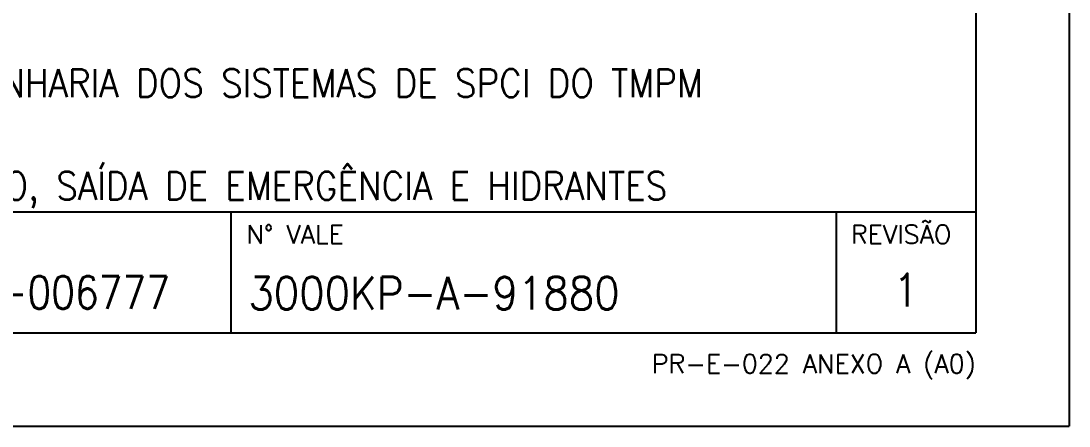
# Model space of a CAD drawing. Header units: metres. Extents: x 341 to 459, y 1341 to 1425.
# Drawn here: x 448.15 to 459.4, y 1341.04 to 1345.39 of the extents above; entities that cross this region are included whole.
import ezdxf
from ezdxf.enums import TextEntityAlignment as Align

# ---------------------------------------------------------------- set-up
doc = ezdxf.new("R2010")
doc.units = ezdxf.units.M
for name, color, linetype in [('FRL4', 4, 'Continuous'), ('FRL5', 5, 'Continuous'), ('FRL6', 6, 'Continuous'), ('FRL7', 7, 'Continuous'), ('FRR120', 5, 'Continuous'), ('FRR175', 1, 'Continuous'), ('FRR80', 3, 'Continuous')]:
    doc.layers.add(name, color=color, linetype=linetype)
doc.styles.add('R120', font='simplex.shx', dxfattribs={"height": 3})
doc.styles.add('R140', font='simplex.shx', dxfattribs={"height": 3.5})
doc.styles.add('R80', font='simplex.shx', dxfattribs={"height": 2})

# ---------------------------------------------------------------- blocks, each defined once
blk = doc.blocks.new('A0')
at = {"layer": 'FRL4', "linetype": 'Continuous'}
for p, q in [((1099, 23), (1099, 10)), ((1164, 23), (1164, 10))]:
    blk.add_line(p, q, dxfattribs=at)
at = {"layer": 'FRL5'}
blk.add_line((1004, 23), (1179, 23), dxfattribs=at)
at = {"layer": 'FRL6', "linetype": 'Continuous'}
for p in [(1179, 831), (25, 10)]:
    blk.add_line(p, (1179, 10), dxfattribs=at)
at = {"layer": 'FRL7', "linetype": 'Continuous'}
for p in [(1189, 841), (0, 0)]:
    blk.add_line(p, (1189, 0), dxfattribs=at)
at = {"layer": 'FRR120', "style": 'R120'}
for tag, p in [('FASE_DO_PROJETO', (1007, 46.29)), ('ÁREA_E/OU_SUBÁREA', (1007, 40.79)), ('TÍTULO_DO_DESENHO', (1007, 35.29)), ('SUBTÍTULO_1_DO_DESENHO', (1007, 29.79)), ('SUBTÍTULO_2_DO_DESENHO', (1007, 24.29))]:
    blk.add_attdef(tag, p, '', height=3, dxfattribs=at)
at = {"layer": 'FRR120', "style": 'R140', "width": 0.91}
for tag, p in [('NÚMERO_DA_CONTRATADA', (1035.72, 12.6)), ('NUMERO_VALE', (1100.89, 12.51))]:
    blk.add_attdef(tag, p, '', height=3.5, dxfattribs=at)
for tag, p in [('ESCALA', (1019, 14.35)), ('REVISÃO', (1171.5, 14.59))]:
    blk.add_attdef(tag, text='', height=3.5, dxfattribs=at).set_placement(p, align=Align.MIDDLE)
at = {"layer": 'FRR175', "style": 'R120'}
for tag, p in [('CLASSIFICAÇÃO', (1159.83, 67.73)), ('PROJETO', (1064.31, 53.89)), ('N_PROJ_SE', (1141.5, 53.89)), ('N_CONTRATO', (1144.87, 47.4))]:
    blk.add_attdef(tag, text='', height=3, dxfattribs=at).set_placement(p, align=Align.MIDDLE_CENTER)
at = {"layer": 'FRR80', "style": 'R80'}
for s, p in [('N%%D VALE', (1100.67, 19.57)), ('REVISÃO', (1165.58, 19.57))]:
    blk.add_text(s, height=2, dxfattribs=at).set_placement(p)
blk.add_text('PR-E-022 ANEXO A (A0)', height=2, dxfattribs=at).set_placement((1178.99, 5.69), align=Align.RIGHT)
for tag, p in [('8A_REV', (824, 77.07)), ('EMIS.', (834, 77.07)), ('PROJ.', (933.09, 77.07)), ('DES.', (945.15, 77.07)), ('VER.', (957.04, 77.07)), ('APR.', (969.19, 77.07)), ('AUT.', (981.1, 77.07)), ('7A_REV', (824, 71.37)), ('EMIS.', (834, 71.37)), ('PROJ.', (933.09, 71.37)), ('DES.', (945.15, 71.37)), ('VER.', (957.04, 71.37)), ('APR.', (969.19, 71.37)), ('AUT.', (981.1, 71.37)), ('6A_REV', (824, 65.67)), ('EMIS.', (834, 65.67)), ('PROJ.', (933.09, 65.67)), ('DES.', (945.15, 65.67)), ('VER.', (957.04, 65.67)), ('APR.', (969.19, 65.67)), ('AUT.', (981.1, 65.67)), ('5A_REV', (824, 59.97)), ('EMIS.', (834, 59.97)), ('PROJ.', (933.09, 59.97)), ('DES.', (945.15, 59.97)), ('VER.', (957.04, 59.97)), ('APR.', (969.19, 59.97)), ('AUT.', (981.1, 59.97)), ('4A_REV', (824, 54.27)), ('EMIS.', (834, 54.27)), ('PROJ.', (933.09, 54.27)), ('DES.', (945.15, 54.27)), ('VER.', (957.04, 54.27)), ('APR.', (969.19, 54.27)), ('AUT.', (981.1, 54.27)), ('3A_REV', (824, 48.57)), ('EMIS.', (834, 48.57)), ('PROJ.', (933.09, 48.57)), ('DES.', (945.15, 48.57)), ('VER.', (957.04, 48.57)), ('APR.', (969.19, 48.57)), ('AUT.', (981.1, 48.57)), ('2A_REV', (824, 42.87)), ('EMIS.', (834, 42.87)), ('PROJ.', (933.09, 42.87)), ('DES.', (945.15, 42.87)), ('VER.', (957.04, 42.87)), ('APR.', (969.19, 42.87)), ('AUT.', (981.1, 42.87)), ('1a_REV', (824, 37.17)), ('EMIS.', (834, 37.17)), ('PROJ.', (933.09, 37.17)), ('DES.', (945.15, 37.17)), ('VER.', (957.04, 37.17)), ('APR.', (969.19, 37.17)), ('AUT.', (981.1, 37.17))]:
    blk.add_attdef(tag, text='', height=2, dxfattribs=at).set_placement(p, align=Align.MIDDLE)
for p in [(840.61, 76.08), (840.61, 70.38), (840.61, 64.68), (840.61, 58.98), (840.61, 53.28), (840.61, 47.58), (840.61, 41.88), (840.61, 36.18)]:
    blk.add_attdef('DESCRIÇÃO_DA_REVISÃO', p, '', height=2, dxfattribs=at)
at = {"layer": 'FRR80', "style": 'R80', "width": 0.85}
for p in [(995.53, 76.9), (995.53, 71.2), (995.53, 65.5), (995.53, 59.8), (995.53, 54.1), (995.53, 48.4), (995.53, 42.7), (995.53, 37)]:
    blk.add_attdef('DATA', text='', height=2, dxfattribs=at).set_placement(p, align=Align.MIDDLE)

msp = doc.modelspace()

# ---------------------------------------------------------------- block references
ref = msp.add_blockref('A0', (340.5, 1341.039), dxfattribs=dict(xscale=0.09999999999999994, yscale=0.09999999999999994, zscale=0.09999999999999994))
ref.add_attrib('TÍTULO_DO_DESENHO', 'ELABORAÇÃO E ADEQUAÇÃO DE ENGENHARIA DOS SISTEMAS DE SPCI DO TMPM', (441.2, 1344.568), dxfattribs={"layer": 'FRR120', "height": 0.3, "style": 'R120', "width": 0.9})
ref.add_attrib('SUBTÍTULO_2_DO_DESENHO', 'SINALIZAÇÃO, EXTINTORES, ILUMINAÇÃO, SAÍDA DE EMERGÊNCIA E HIDRANTES', (441.2, 1343.468), dxfattribs={"layer": 'FRR120', "height": 0.3, "style": 'R120', "width": 0.9})
ref.add_attrib('NÚMERO_DA_CONTRATADA', 'DG-PACG-2116-A-006777', (444.073, 1342.298), dxfattribs={"layer": 'FRR120', "height": 0.35, "style": 'R140', "width": 0.85})
ref.add_attrib('NUMERO_VALE', '3000KP-A-91880', (450.589, 1342.289), dxfattribs={"layer": 'FRR120', "height": 0.35, "style": 'R140', "width": 0.91})
ref.add_attrib('REVISÃO', '1', dxfattribs={"layer": 'FRR120', "height": 0.35, "style": 'R140', "width": 0.91}).set_placement((457.65, 1342.498), align=Align.MIDDLE)

doc.saveas('drawing.dxf')
